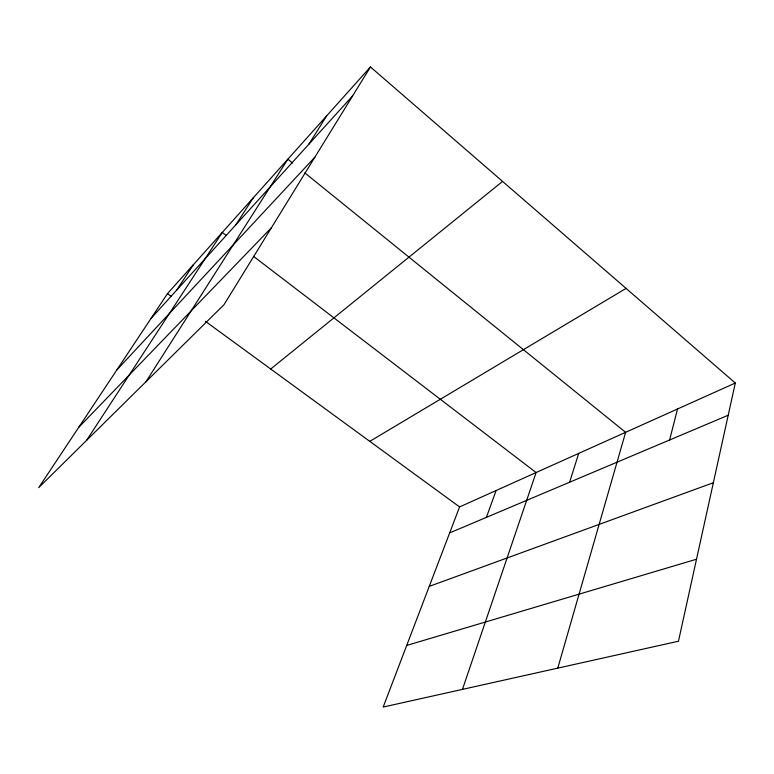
<?xml version="1.0" encoding="UTF-8"?>
<svg xmlns="http://www.w3.org/2000/svg" width="774" height="774" viewBox="0 0 774 774"><rect width="100%" height="100%" fill="white"/><g stroke="black" fill="none" stroke-linecap="round" stroke-linejoin="round"><path stroke-width="1.16" d="M735.3 383.024L678.459 641.23L383.188 707.049L459.582 506.931L735.3 383.024L370.456 66.951L167.484 293.636L38.7 487.649L224.034 304.656L370.456 66.951M669.597 439.99L677.54 408.982M557.783 668.136L625.624 432.318L304.733 172.844M569.616 482.221L578.71 453.4M462.475 689.373L536.101 472.546L253.582 256.397M486.391 517.39L496.115 490.523M308.855 144.206L326.638 115.887M145.947 381.756L287.851 159.202L292.543 162.995M235.867 224.789L253.282 197.815M86.591 440.358L222.273 232.442L226.066 235.344M176.656 290.144L193.5 264.582M150.978 318.501L352.644 95.87M116.797 369.991L314.892 157.161M78.745 427.325L271.442 227.691M270.707 369.014L502.578 181.416M369.779 441.364L626.069 288.402M449.665 532.899L728.208 415.232M429.251 586.382L713.347 482.734M406.708 645.439L696.513 559.225M167.484 293.636L171.373 296.481M205.42 321.336L459.582 506.931"/></g></svg>
